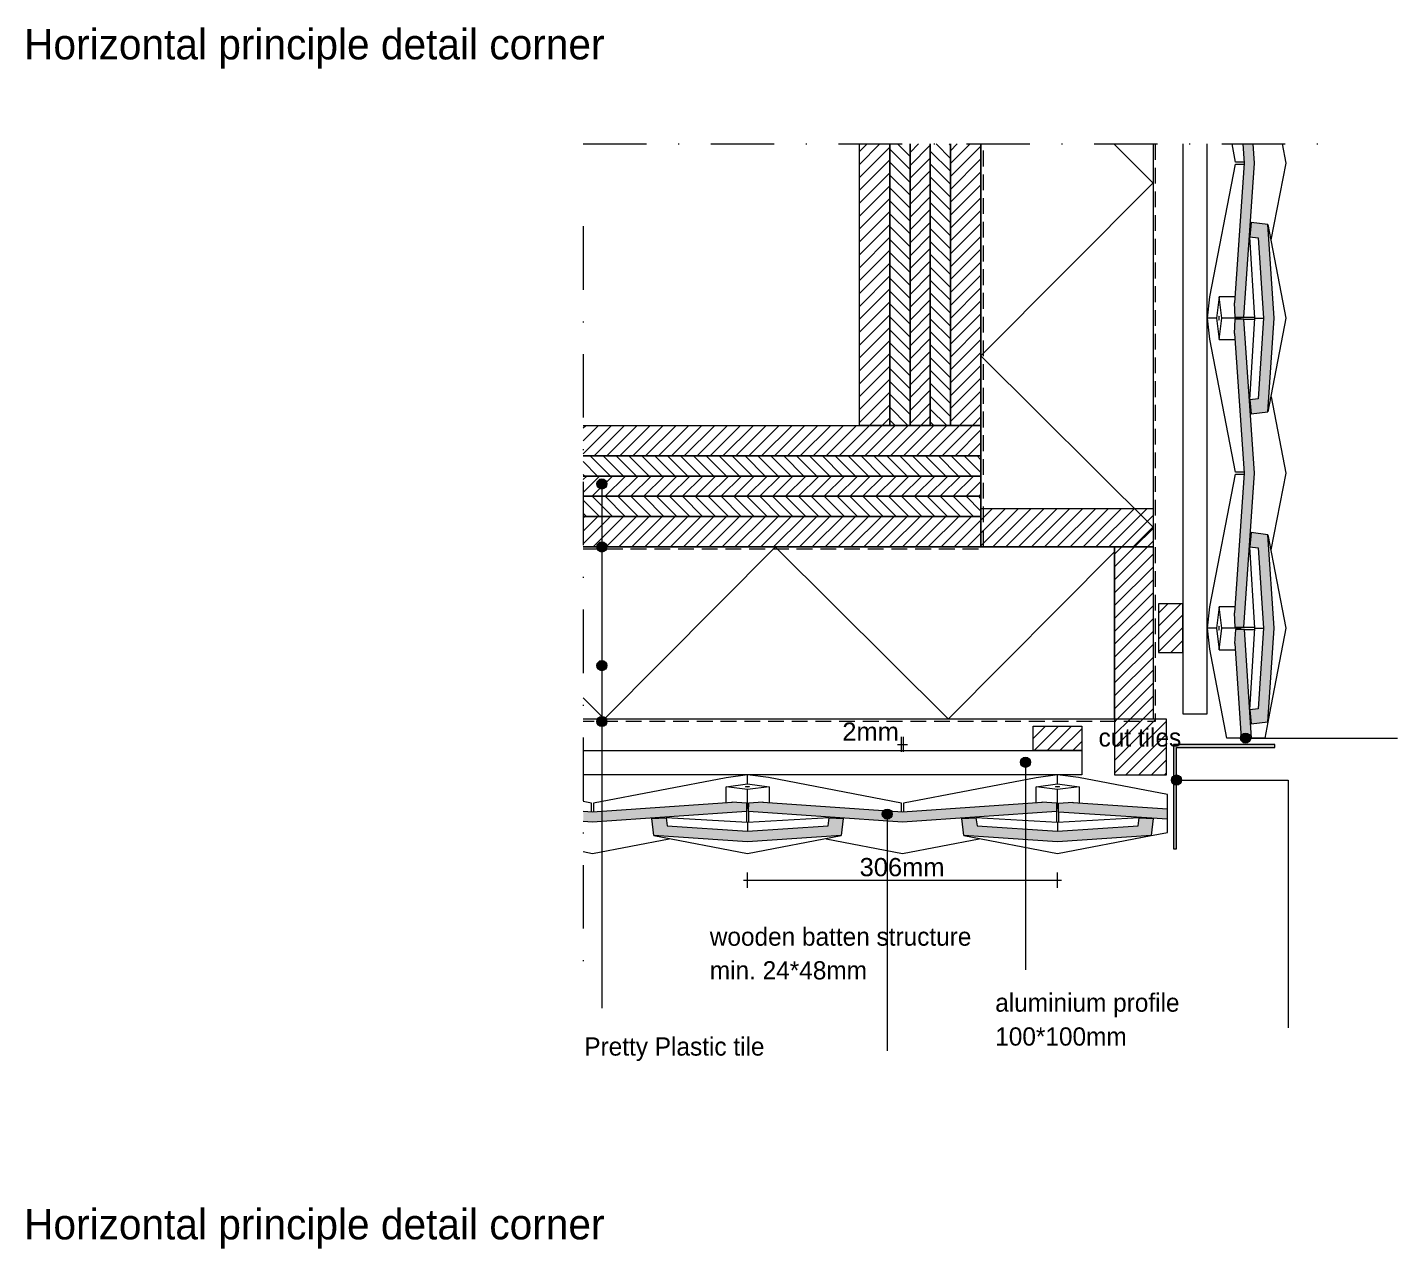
# Paper-space layout 'd-05 principle detail' of a CAD drawing. Header units: millimetres. Extents: x 14 to 195, y 11 to 272.
# Drawn here: x 18.4 to 153.7, y 151.3 to 271.8 of the extents above; entities that cross this region are included whole.
import ezdxf
from ezdxf.xclip import XClip

# ---------------------------------------------------------------- set-up
doc = ezdxf.new("R2010")
doc.units = ezdxf.units.MM
doc.header["$MEASUREMENT"] = 0
doc.header["$XCLIPFRAME"] = 0
doc.linetypes.add('B0302', pattern=[12.51, 6.26, -3.125, 0, -3.125])
doc.linetypes.add('B0701', pattern=[2.3412, 1.56, -0.7812])
for name, color, linetype in [('#01', 7, 'Continuous'), ('Dim - 1_50_100', 7, 'Continuous'), ('Info - 1_50_100', 7, 'Continuous'), ('Info - 1_5_10', 7, 'Continuous'), ('Info - Nederlands', 7, 'Continuous')]:
    doc.layers.add(name, color=color, linetype=linetype)
doc.styles.add('GENERATED_STYLE_3', font='Helvetica.ttc')
doc.styles.add('GENERATED_STYLE_4', font='')
doc.styles.get('GENERATED_STYLE_4').set_extended_font_data('Work Sans')
pattern_1 = [(45, (-468.6999, 560.8864), (-0.6363961, 0.6363961), [])]
pattern_2 = [(315, (-468.6999, 560.8864), (0.6363961, 0.6363961), [])]

# ---------------------------------------------------------------- blocks, each defined once
blk = doc.blocks.new('Drawing_3_2', base_point=(-468.7, 560.89))
at = {"layer": '#01', "linetype": 'Continuous', "lineweight": 0, "true_color": 0xe4e7e8}
for points in [[(137.55, 244.6), (137.52, 244.6), (137.61, 243.18), (138.49, 243.18), (139.54, 258.38), (139.41, 260.28), (138.37, 260.28), (138.5, 258.38)], [(139.19, 252.53), (139.09, 251.13), (139.9, 251.03), (140.43, 243.09), (139.9, 235.14), (139.09, 235.04), (139.19, 233.64), (140.85, 233.85), (141.47, 243.09), (140.85, 252.32)], [(138.5, 227.78), (137.55, 214), (137.52, 214), (137.61, 212.58), (138.49, 212.58), (139.54, 227.78), (138.49, 242.98), (137.61, 242.98), (137.52, 241.56), (137.55, 241.57)], [(139.19, 221.93), (139.09, 220.53), (139.9, 220.43), (140.43, 212.49), (139.9, 204.54), (139.09, 204.44), (139.19, 203.04), (140.85, 203.25), (141.47, 212.49), (140.85, 221.72)], [(137.57, 210.97), (137.59, 210.97), (138.21, 201.65), (139.25, 201.65), (138.54, 212.38), (137.67, 212.38)], [(74.19, 194.38), (73.26, 194.45), (73.26, 193.41), (74.19, 193.34), (89.39, 194.4), (89.39, 195.27), (87.97, 195.37), (87.98, 195.34)], [(104.79, 194.38), (91.01, 195.34), (91.01, 195.37), (89.6, 195.27), (89.59, 194.4), (104.79, 193.34), (119.99, 194.4), (119.99, 195.27), (118.57, 195.37), (118.58, 195.34)], [(121.61, 195.32), (120.19, 195.22), (120.19, 194.34), (130.93, 193.64), (130.93, 194.68), (121.61, 195.29)], [(80.04, 193.7), (80.25, 192.04), (89.49, 191.41), (98.73, 192.04), (98.94, 193.7), (97.54, 193.79), (97.44, 192.99), (89.49, 192.46), (81.54, 192.99), (81.44, 193.79)], [(110.64, 193.7), (110.85, 192.04), (120.09, 191.41), (129.33, 192.04), (129.54, 193.7), (128.14, 193.79), (128.04, 192.99), (120.09, 192.46), (112.14, 192.99), (112.04, 193.79)]]:
    blk.add_hatch(color=254, dxfattribs=at).paths.add_polyline_path(points)
at = {"layer": '#01', "linetype": 'Continuous', "lineweight": 0, "true_color": 0x000000}
for points in [[(74.61, 226.73), (74.65, 226.54), (74.76, 226.38), (74.92, 226.27), (75.11, 226.23), (75.3, 226.27), (75.46, 226.38), (75.57, 226.54), (75.61, 226.73), (75.57, 226.92), (75.46, 227.08), (75.3, 227.19), (75.11, 227.23), (74.92, 227.19), (74.76, 227.08), (74.65, 226.92)], [(74.61, 220.51), (74.65, 220.32), (74.76, 220.16), (74.92, 220.05), (75.11, 220.01), (75.3, 220.05), (75.46, 220.16), (75.57, 220.32), (75.61, 220.51), (75.57, 220.7), (75.46, 220.86), (75.3, 220.97), (75.11, 221.01), (74.92, 220.97), (74.76, 220.86), (74.65, 220.7)], [(74.61, 208.8), (74.65, 208.61), (74.76, 208.45), (74.92, 208.34), (75.11, 208.3), (75.3, 208.34), (75.46, 208.45), (75.57, 208.61), (75.61, 208.8), (75.57, 209), (75.46, 209.16), (75.3, 209.27), (75.11, 209.3), (74.92, 209.27), (74.76, 209.16), (74.65, 209)], [(74.61, 203.29), (74.65, 203.1), (74.76, 202.94), (74.92, 202.83), (75.11, 202.79), (75.3, 202.83), (75.46, 202.94), (75.57, 203.1), (75.61, 203.29), (75.57, 203.48), (75.46, 203.65), (75.3, 203.75), (75.11, 203.79), (74.92, 203.75), (74.76, 203.65), (74.65, 203.48)], [(138.16, 201.65), (138.19, 201.46), (138.3, 201.3), (138.47, 201.19), (138.66, 201.15), (138.85, 201.19), (139.01, 201.3), (139.12, 201.46), (139.16, 201.65), (139.12, 201.84), (139.01, 202.01), (138.85, 202.11), (138.66, 202.15), (138.47, 202.11), (138.3, 202.01), (138.19, 201.84)], [(116.42, 199.26), (116.46, 199.07), (116.57, 198.91), (116.73, 198.8), (116.92, 198.76), (117.12, 198.8), (117.28, 198.91), (117.39, 199.07), (117.42, 199.26), (117.39, 199.46), (117.28, 199.62), (117.12, 199.73), (116.92, 199.76), (116.73, 199.73), (116.57, 199.62), (116.46, 199.46)], [(131.33, 197.51), (131.36, 197.32), (131.47, 197.16), (131.63, 197.05), (131.83, 197.01), (132.02, 197.05), (132.18, 197.16), (132.29, 197.32), (132.33, 197.51), (132.29, 197.7), (132.18, 197.86), (132.02, 197.97), (131.83, 198.01), (131.63, 197.97), (131.47, 197.86), (131.36, 197.7)], [(102.78, 194.15), (102.81, 193.96), (102.92, 193.8), (103.08, 193.69), (103.28, 193.65), (103.47, 193.69), (103.63, 193.8), (103.74, 193.96), (103.78, 194.15), (103.74, 194.34), (103.63, 194.5), (103.47, 194.61), (103.28, 194.65), (103.08, 194.61), (102.92, 194.5), (102.81, 194.34)]]:
    blk.add_hatch(color=18, dxfattribs=at).paths.add_polyline_path(points)
at = {"layer": 'Info - 1_50_100', "linetype": 'Continuous', "lineweight": 0, "true_color": 0x000000}
h = blk.add_hatch(dxfattribs=at)
h.set_pattern_fill('310_Naaldhout__01__0002', color=18, style=0, pattern_type=2)
h.set_pattern_definition(pattern_1)
h.paths.add_polyline_path([(103.53, 260.28), (100.53, 260.28), (100.53, 232.51), (103.53, 232.51)])
h = blk.add_hatch(dxfattribs=at)
h.set_pattern_fill('310_Naaldhout__02__0002', color=18, style=0, pattern_type=2)
h.set_pattern_definition(pattern_2)
h.paths.add_polyline_path([(105.53, 260.28), (103.53, 260.28), (103.53, 232.51), (105.53, 232.51)])
h = blk.add_hatch(dxfattribs=at)
h.set_pattern_fill('310_Naaldhout__01__0002', color=18, style=0, pattern_type=2)
h.set_pattern_definition(pattern_1)
h.paths.add_polyline_path([(107.53, 260.28), (105.53, 260.28), (105.53, 232.51), (107.53, 232.51)])
h = blk.add_hatch(dxfattribs=at)
h.set_pattern_fill('310_Naaldhout__02__0002', color=18, style=0, pattern_type=2)
h.set_pattern_definition(pattern_2)
h.paths.add_polyline_path([(109.53, 260.28), (107.53, 260.28), (107.53, 232.51), (109.53, 232.51)])
h = blk.add_hatch(dxfattribs=at)
h.set_pattern_fill('310_Naaldhout__01__0002', color=18, style=0, pattern_type=2)
h.set_pattern_definition(pattern_1)
h.paths.add_polyline_path([(112.53, 260.28), (109.53, 260.28), (109.53, 232.51), (112.53, 232.51)])
h = blk.add_hatch(dxfattribs=at)
h.set_pattern_fill('415_Isolatie_ruit_0002', color=18, style=0, pattern_type=2)
h.set_pattern_definition([(45.15, (112.526, 273.293), (-16.97, 16.881), []), (135.15, (112.526, 273.293), (16.97, 17.06), [])])
h.paths.add_polyline_path([(129.53, 260.28), (112.53, 260.28), (112.53, 220.51), (129.53, 220.51)])
h = blk.add_hatch(dxfattribs=at)
h.set_pattern_fill('310_Naaldhout__01__0002', color=18, style=0, pattern_type=2)
h.set_pattern_definition(pattern_1)
h.paths.add_polyline_path([(112.53, 232.51), (73.26, 232.51), (73.26, 229.51), (112.53, 229.51)])
h = blk.add_hatch(dxfattribs=at)
h.set_pattern_fill('310_Naaldhout__02__0002', color=18, style=0, pattern_type=2)
h.set_pattern_definition(pattern_2)
h.paths.add_polyline_path([(112.53, 229.51), (73.26, 229.51), (73.26, 227.51), (112.53, 227.51)])
h = blk.add_hatch(dxfattribs=at)
h.set_pattern_fill('310_Naaldhout__01__0002', color=18, style=0, pattern_type=2)
h.set_pattern_definition(pattern_1)
h.paths.add_polyline_path([(112.53, 227.51), (73.26, 227.51), (73.26, 225.51), (112.53, 225.51)])
h = blk.add_hatch(dxfattribs=at)
h.set_pattern_fill('310_Naaldhout__02__0002', color=18, style=0, pattern_type=2)
h.set_pattern_definition(pattern_2)
h.paths.add_polyline_path([(112.53, 225.51), (73.26, 225.51), (73.26, 223.51), (112.53, 223.51)])
h = blk.add_hatch(dxfattribs=at)
h.set_pattern_fill('310_Naaldhout__01__0002', color=18, style=0, pattern_type=2)
h.set_pattern_definition(pattern_1)
h.paths.add_polyline_path([(112.53, 223.51), (73.26, 223.51), (73.26, 220.51), (112.53, 220.51)])
h = blk.add_hatch(dxfattribs=at)
h.set_pattern_fill('310_Naaldhout__01__0002', color=18, style=0, pattern_type=2)
h.set_pattern_definition(pattern_1)
h.paths.add_polyline_path([(112.53, 220.51), (129.53, 220.51), (129.53, 224.31), (112.53, 224.31)])
h = blk.add_hatch(dxfattribs=at)
h.set_pattern_fill('415_Isolatie_ruit_0002', color=18, style=0, pattern_type=2)
h.set_pattern_definition([(135.15, (75.343, 203.51), (16.881, 16.97), []), (225.15, (75.343, 203.51), (-17.06, 16.97), [])])
h.paths.add_polyline_path([(125.73, 220.51), (73.26, 220.51), (73.26, 203.51), (125.73, 203.51)])
h = blk.add_hatch(dxfattribs=at)
h.set_pattern_fill('310_Naaldhout__01__0002', color=18, style=0, pattern_type=2)
h.set_pattern_definition(pattern_1)
h.paths.add_polyline_path([(129.53, 203.51), (129.53, 220.51), (125.73, 220.51), (125.73, 203.51)])
blk.add_hatch(color=18, dxfattribs=at).paths.add_polyline_path([(131.83, 190.73), (131.83, 200.73), (141.53, 200.73), (141.53, 201.03), (131.53, 201.03), (131.53, 190.73)])
at = {"layer": 'Info - 1_5_10', "linetype": 'Continuous', "lineweight": 0, "true_color": 0x99a3a6}
h = blk.add_hatch(dxfattribs=at)
h.set_pattern_fill('310_Naaldhout__01__0002', color=253, style=0, pattern_type=2)
h.set_pattern_definition(pattern_1)
h.paths.add_polyline_path([(132.47, 214.89), (130.07, 214.89), (130.07, 210.09), (132.47, 210.09)])
h = blk.add_hatch(dxfattribs=at)
h.set_pattern_fill('310_Naaldhout__01__0002', color=253, style=0, pattern_type=2)
h.set_pattern_definition(pattern_1)
h.paths.add_polyline_path([(125.73, 203.51), (125.73, 198.01), (130.86, 198.01), (130.86, 203.51)])
h = blk.add_hatch(dxfattribs=at)
h.set_pattern_fill('310_Naaldhout__01__0002', color=253, style=0, pattern_type=2)
h.set_pattern_definition(pattern_1)
h.paths.add_polyline_path([(117.69, 200.41), (122.49, 200.41), (122.49, 202.81), (117.69, 202.81)])
at = {"layer": '#01', "color": 9, "linetype": 'Continuous', "lineweight": 0}
for p, q in [((137.66, 258.49), (137.32, 260.28)), ((142.25, 260.28), (142.62, 258.38)), ((138.5, 258.49), (137.66, 258.49)), ((142.62, 258.38), (141.16, 250.83)), ((135.14, 245.21), (137.66, 258.29)), ((137.66, 258.29), (138.51, 258.29)), ((140.85, 252.32), (142.63, 243.09)), ((139.57, 243.09), (139.09, 251.13)), ((134.88, 243.09), (135.14, 245.21)), ((136.04, 245.2), (135.77, 243.09)), ((137.59, 245.21), (136.04, 245.2)), ((136.3, 243.09), (136.04, 245.2)), ((135.14, 241.01), (134.88, 243.09)), ((135.77, 243.09), (134.88, 243.09)), ((135.77, 243.09), (136.04, 240.97)), ((136.02, 243.23), (136.01, 243.09)), ((136.01, 243.09), (136.02, 242.94)), ((136.04, 243.28), (136.02, 243.23)), ((136.02, 242.94), (136.04, 242.89)), ((136.06, 243.23), (136.04, 243.28)), ((136.04, 240.97), (136.3, 243.09)), ((136.04, 242.89), (136.06, 242.94)), ((136.06, 243.09), (136.06, 243.23)), ((136.06, 242.94), (136.06, 243.09)), ((138.15, 243.09), (136.3, 243.09)), ((138.13, 243.18), (138.15, 243.09)), ((138.15, 243.09), (138.13, 242.98)), ((138.49, 243.18), (139.57, 243.18)), ((138.49, 242.98), (139.57, 242.98)), ((139.09, 235.04), (139.57, 243.09)), ((139.57, 243.09), (140.43, 243.09)), ((142.63, 243.09), (140.85, 233.85)), ((137.66, 227.89), (135.14, 241.01)), ((136.04, 240.97), (137.59, 240.97)), ((141.17, 235.34), (142.62, 227.78)), ((135.14, 214.61), (137.66, 227.69)), ((138.5, 227.89), (137.66, 227.89)), ((137.66, 227.69), (138.51, 227.69)), ((142.62, 227.78), (141.16, 220.23)), ((75.11, 226.23), (75.11, 181.21)), ((139.57, 212.49), (139.09, 220.53)), ((140.85, 221.72), (142.63, 212.49)), ((75.11, 220.01), (75.11, 174.99)), ((134.88, 212.49), (135.14, 214.61)), ((136.04, 214.6), (135.77, 212.49)), ((137.62, 214.61), (136.04, 214.6)), ((136.3, 212.49), (136.04, 214.6)), ((135.14, 210.41), (134.88, 212.49)), ((135.77, 212.49), (134.88, 212.49)), ((135.77, 212.49), (136.04, 210.37)), ((136.02, 212.63), (136.01, 212.49)), ((136.01, 212.49), (136.02, 212.34)), ((136.04, 212.68), (136.02, 212.63)), ((136.06, 212.63), (136.04, 212.68)), ((136.04, 210.37), (136.3, 212.49)), ((136.06, 212.49), (136.06, 212.63)), ((138.15, 212.49), (136.3, 212.49)), ((138.13, 212.58), (138.15, 212.49)), ((138.15, 212.49), (138.13, 212.38)), ((138.49, 212.58), (139.57, 212.58)), ((139.09, 204.44), (139.57, 212.49)), ((139.57, 212.49), (140.43, 212.49)), ((142.63, 212.49), (140.85, 203.25)), ((136.02, 212.34), (136.04, 212.29)), ((136.04, 212.29), (136.06, 212.34)), ((138.54, 212.38), (139.55, 212.38)), ((136.82, 201.65), (135.14, 210.41)), ((136.04, 210.37), (137.63, 210.37)), ((75.11, 208.3), (75.11, 183.4)), ((141.15, 204.81), (140.54, 201.65)), ((75.11, 202.79), (75.11, 174.99)), ((138.21, 201.65), (136.82, 201.65)), ((140.54, 201.65), (138.21, 201.65)), ((139.16, 201.65), (153.66, 201.65)), ((87.37, 197.74), (74.29, 195.23)), ((89.49, 198.01), (87.37, 197.74)), ((91.56, 197.75), (89.49, 198.01)), ((89.49, 197.12), (89.49, 198.01)), ((104.69, 195.23), (91.56, 197.75)), ((117.97, 197.74), (104.89, 195.23)), ((116.92, 198.76), (116.92, 178.79)), ((120.09, 198.01), (117.97, 197.74)), ((122.16, 197.75), (120.09, 198.01)), ((120.09, 197.12), (120.09, 198.01)), ((130.93, 196.07), (122.16, 197.75)), ((87.37, 196.85), (89.49, 197.12)), ((87.37, 195.3), (87.37, 196.85)), ((89.49, 196.58), (87.37, 196.85)), ((89.29, 196.85), (89.35, 196.87)), ((89.35, 196.83), (89.29, 196.85)), ((89.35, 196.87), (89.49, 196.88)), ((89.49, 196.82), (89.35, 196.83)), ((89.49, 197.12), (91.61, 196.85)), ((89.49, 196.88), (89.63, 196.87)), ((91.61, 196.85), (89.49, 196.58)), ((89.63, 196.83), (89.49, 196.82)), ((89.49, 194.74), (89.49, 196.58)), ((89.63, 196.87), (89.69, 196.85)), ((89.69, 196.85), (89.63, 196.83)), ((91.61, 196.85), (91.61, 195.3)), ((117.97, 196.85), (120.09, 197.12)), ((117.97, 195.27), (117.97, 196.85)), ((120.09, 196.58), (117.97, 196.85)), ((119.89, 196.85), (119.95, 196.87)), ((119.95, 196.83), (119.89, 196.85)), ((119.95, 196.87), (120.09, 196.88)), ((120.09, 196.82), (119.95, 196.83)), ((120.09, 197.12), (122.21, 196.85)), ((120.09, 196.88), (120.23, 196.87)), ((122.21, 196.85), (120.09, 196.58)), ((120.09, 194.74), (120.09, 196.58)), ((120.23, 196.87), (120.29, 196.85)), ((120.29, 196.85), (120.23, 196.83)), ((122.21, 196.85), (122.21, 195.25)), ((74.09, 195.23), (73.26, 195.39)), ((74.09, 194.39), (74.09, 195.23)), ((74.29, 195.23), (74.29, 194.38)), ((104.69, 194.39), (104.69, 195.23)), ((104.89, 195.23), (104.89, 194.38)), ((130.93, 194.68), (130.93, 196.07)), ((89.49, 193.31), (81.44, 193.79)), ((89.39, 194.76), (89.49, 194.74)), ((89.39, 194.4), (89.39, 193.32)), ((89.49, 194.74), (89.59, 194.76)), ((97.54, 193.79), (89.49, 193.31)), ((89.59, 194.4), (89.59, 193.32)), ((103.28, 193.65), (103.28, 170.78)), ((120.09, 193.31), (112.04, 193.79)), ((119.99, 194.76), (120.09, 194.74)), ((119.99, 194.4), (119.99, 193.32)), ((120.09, 194.74), (120.19, 194.76)), ((128.14, 193.79), (120.09, 193.31)), ((120.2, 194.35), (120.2, 193.33)), ((130.93, 192.34), (130.93, 194.68)), ((89.49, 193.31), (89.49, 192.46)), ((120.09, 193.31), (120.09, 192.46)), ((127.76, 191.73), (130.93, 192.34)), ((74.19, 190.27), (81.75, 191.72)), ((80.25, 192.04), (89.49, 190.25)), ((89.49, 190.25), (98.73, 192.04)), ((97.24, 191.72), (104.79, 190.27)), ((104.79, 190.27), (112.35, 191.72)), ((110.85, 192.04), (120.09, 190.25)), ((120.09, 190.25), (129.33, 192.04)), ((73.26, 190.45), (74.19, 190.27))]:
    blk.add_line(p, q, dxfattribs=at)
at = {"layer": '#01', "color": 2, "linetype": 'Continuous', "lineweight": 0}
for p, q in [((138.37, 260.28), (138.5, 258.38)), ((139.54, 258.38), (139.41, 260.28)), ((138.5, 258.38), (137.55, 244.6)), ((138.49, 243.18), (139.54, 258.38)), ((139.19, 252.53), (139.09, 251.13)), ((140.85, 252.32), (139.19, 252.53)), ((141.47, 243.09), (140.85, 252.32)), ((139.09, 251.13), (139.9, 251.03)), ((139.9, 251.03), (140.43, 243.09)), ((137.55, 244.6), (137.52, 244.6)), ((137.52, 244.6), (137.61, 243.18)), ((137.61, 242.98), (137.52, 241.56)), ((137.61, 243.18), (138.49, 243.18)), ((138.49, 242.98), (137.61, 242.98)), ((139.54, 227.78), (138.49, 242.98)), ((140.43, 243.09), (139.9, 235.14)), ((140.85, 233.85), (141.47, 243.09)), ((137.52, 241.56), (137.55, 241.57)), ((137.55, 241.57), (138.5, 227.78)), ((139.9, 235.14), (139.09, 235.04)), ((139.09, 235.04), (139.19, 233.64)), ((139.19, 233.64), (140.85, 233.85)), ((138.5, 227.78), (137.55, 214)), ((138.49, 212.58), (139.54, 227.78)), ((139.19, 221.93), (139.09, 220.53)), ((140.85, 221.72), (139.19, 221.93)), ((139.09, 220.53), (139.9, 220.43)), ((141.47, 212.49), (140.85, 221.72)), ((139.9, 220.43), (140.43, 212.49)), ((137.55, 214), (137.52, 214)), ((137.52, 214), (137.61, 212.58)), ((137.67, 212.38), (137.57, 210.97)), ((137.61, 212.58), (138.49, 212.58)), ((138.54, 212.38), (137.67, 212.38)), ((139.25, 201.65), (138.54, 212.38)), ((140.43, 212.49), (139.9, 204.54)), ((140.85, 203.25), (141.47, 212.49)), ((137.57, 210.97), (137.59, 210.97)), ((137.59, 210.97), (138.21, 201.65)), ((139.9, 204.54), (139.09, 204.44)), ((139.09, 204.44), (139.19, 203.04)), ((139.19, 203.04), (140.85, 203.25)), ((74.19, 194.38), (87.98, 195.34)), ((87.98, 195.34), (87.97, 195.37)), ((87.97, 195.37), (89.39, 195.27)), ((89.39, 195.27), (89.39, 194.4)), ((89.59, 194.4), (89.6, 195.27)), ((89.6, 195.27), (91.01, 195.37)), ((91.01, 195.37), (91.01, 195.34)), ((91.01, 195.34), (104.79, 194.38)), ((104.79, 194.38), (118.58, 195.34)), ((118.58, 195.34), (118.57, 195.37)), ((118.57, 195.37), (119.99, 195.27)), ((119.99, 195.27), (119.99, 194.4)), ((120.19, 195.22), (121.61, 195.32)), ((120.19, 194.34), (120.19, 195.22)), ((121.61, 195.32), (121.61, 195.29)), ((121.61, 195.29), (130.93, 194.68)), ((73.26, 194.45), (74.19, 194.38)), ((89.39, 194.4), (74.19, 193.34)), ((80.04, 193.7), (81.44, 193.79)), ((80.25, 192.04), (80.04, 193.7)), ((81.44, 193.79), (81.54, 192.99)), ((104.79, 193.34), (89.59, 194.4)), ((97.44, 192.99), (97.54, 193.79)), ((97.54, 193.79), (98.94, 193.7)), ((98.94, 193.7), (98.73, 192.04)), ((119.99, 194.4), (104.79, 193.34)), ((110.64, 193.7), (112.04, 193.79)), ((110.85, 192.04), (110.64, 193.7)), ((112.04, 193.79), (112.14, 192.99)), ((130.93, 193.64), (120.19, 194.34)), ((128.04, 192.99), (128.14, 193.79)), ((128.14, 193.79), (129.54, 193.7)), ((129.54, 193.7), (129.33, 192.04)), ((74.19, 193.34), (73.26, 193.41)), ((81.54, 192.99), (89.49, 192.46)), ((89.49, 192.46), (97.44, 192.99)), ((112.14, 192.99), (120.09, 192.46)), ((120.09, 192.46), (128.04, 192.99)), ((89.49, 191.41), (80.25, 192.04)), ((98.73, 192.04), (89.49, 191.41)), ((120.09, 191.41), (110.85, 192.04)), ((129.33, 192.04), (120.09, 191.41))]:
    blk.add_line(p, q, dxfattribs=at)
at = {"layer": '#01', "color": 2, "linetype": 'B0701', "lineweight": 0, "flags": 128}
for points in [[(129.73, 260.28), (129.73, 203.29), (73.26, 203.29)], [(73.26, 220.31), (112.77, 220.31), (112.77, 260.28)]]:
    blk.add_lwpolyline(points, dxfattribs=at)
at = {"layer": '#01', "color": 9, "linetype": 'Continuous', "lineweight": 0, "flags": 128}
blk.add_lwpolyline([(132.33, 197.51), (142.87, 197.51), (142.87, 173.07)], dxfattribs=at)
at = {"layer": '#01', "color": 1, "linetype": 'Continuous', "lineweight": 0}
for centre in [(75.11, 226.73), (75.11, 220.51), (75.11, 208.8), (75.11, 203.29), (138.66, 201.65), (116.92, 199.26), (131.83, 197.51), (103.28, 194.15)]:
    blk.add_circle(centre, 0.5, dxfattribs=at)
at = {"layer": 'Dim - 1_50_100', "color": 1, "linetype": 'Continuous', "lineweight": 0}
for p, q in [((104.69, 200.28), (104.69, 201.78)), ((104.89, 200.28), (104.89, 201.78)), ((104.29, 201.03), (104.69, 201.03)), ((104.69, 201.03), (104.89, 201.03)), ((104.89, 201.03), (105.29, 201.03)), ((89.49, 186.88), (89.49, 188.38)), ((120.09, 186.88), (120.09, 188.38)), ((89.09, 187.63), (89.49, 187.63)), ((89.49, 187.63), (120.09, 187.63)), ((120.09, 187.63), (120.49, 187.63))]:
    blk.add_line(p, q, dxfattribs=at)
at = {"layer": 'Info - 1_50_100', "color": 9, "linetype": 'Continuous', "lineweight": 0, "flags": 128}
for points in [[(103.53, 260.28), (103.53, 232.51), (100.53, 232.51), (100.53, 260.28)], [(105.53, 260.28), (105.53, 232.51), (103.53, 232.51), (103.53, 260.28)], [(107.53, 260.28), (107.53, 232.51), (105.53, 232.51), (105.53, 260.28)], [(109.53, 260.28), (109.53, 232.51), (107.53, 232.51), (107.53, 260.28)], [(112.53, 260.28), (112.53, 232.51), (109.53, 232.51), (109.53, 260.28)], [(132.47, 260.28), (132.47, 204.03), (134.87, 204.03), (134.87, 260.28)], [(73.26, 232.51), (112.53, 232.51), (112.53, 229.51), (73.26, 229.51)], [(73.26, 229.51), (112.53, 229.51), (112.53, 227.51), (73.26, 227.51)], [(73.26, 227.51), (112.53, 227.51), (112.53, 225.51), (73.26, 225.51)], [(73.26, 225.51), (112.53, 225.51), (112.53, 223.51), (73.26, 223.51)], [(73.26, 223.51), (112.53, 223.51), (112.53, 220.51), (73.26, 220.51)], [(73.26, 200.41), (122.49, 200.41), (122.49, 198.01), (73.26, 198.01)]]:
    blk.add_lwpolyline(points, dxfattribs=at)
at = {"layer": 'Info - 1_50_100', "color": 1, "linetype": 'Continuous', "lineweight": 0, "flags": 128}
for points in [[(129.53, 260.28), (129.53, 220.51), (112.53, 220.51), (112.53, 260.28)], [(73.26, 220.51), (125.73, 220.51), (125.73, 203.51), (73.26, 203.51)]]:
    blk.add_lwpolyline(points, dxfattribs=at)
at = {"layer": 'Info - 1_50_100', "color": 4, "linetype": 'Continuous', "lineweight": 0, "flags": 128}
blk.add_lwpolyline([(73.26, 232.51), (112.53, 232.51), (112.53, 220.51), (73.26, 220.51)], dxfattribs=at)
at = {"layer": 'Info - 1_50_100', "color": 2, "linetype": 'Continuous', "lineweight": 0, "flags": 128}
for points in [[(112.53, 220.51), (112.53, 224.31), (129.53, 224.31), (129.53, 220.51)], [(129.53, 203.51), (125.73, 203.51), (125.73, 220.51), (129.53, 220.51)]]:
    blk.add_lwpolyline(points, close=True, dxfattribs=at)
at = {"layer": 'Info - 1_50_100', "color": 9, "linetype": 'Continuous', "lineweight": 0, "flags": 128}
blk.add_lwpolyline([(131.83, 190.73), (131.83, 200.73), (141.53, 200.73), (141.53, 201.03), (131.53, 201.03), (131.53, 190.73)], close=True, dxfattribs=at)
at = {"layer": 'Info - 1_5_10', "color": 4, "linetype": 'Continuous', "lineweight": 0, "flags": 128}
for points in [[(132.47, 214.89), (130.07, 214.89), (130.07, 210.09), (132.47, 210.09)], [(125.73, 203.51), (125.73, 198.01), (130.86, 198.01), (130.86, 203.51)], [(117.69, 200.41), (117.69, 202.81), (122.49, 202.81), (122.49, 200.41)]]:
    blk.add_lwpolyline(points, close=True, dxfattribs=at)
at = {"layer": 'Dim - 1_50_100', "color": 2, "linetype": 'Continuous', "lineweight": 0, "char_height": 1.8, "attachment_point": 7, "style": 'GENERATED_STYLE_3'}
for s, insert, width in [('\\A1;{\\pql;\\fHelvetica|b0|i0|c0|p0;\\W1.000000;2mm}', (98.84, 201.39), 5.6469), ('\\A1;{\\pql;\\fHelvetica|b0|i0|c0|p0;\\W1.000000;306mm}', (100.55, 187.99), 8.4735)]:
    blk.add_mtext(s, dxfattribs=dict(at, insert=insert, width=width))
at = {"layer": 'Info - Nederlands', "color": 2, "linetype": 'Continuous', "lineweight": 0, "char_height": 1.8, "attachment_point": 4, "style": 'GENERATED_STYLE_4'}
for s, insert in [('\\A1;{\\pql;\\fWork Sans|b0|i0|c0|p0;\\W1.000000;cut tiles}', (124.14, 201.7)), ('\\A1;{\\pql;\\fWork Sans|b0|i0|c0|p0;\\W1.000000;Pretty Plastic tile}', (73.37, 170.94))]:
    blk.add_mtext(s, dxfattribs=dict(at, insert=insert))
for s, insert, line_spacing_factor in [('\\A1;{\\pql;\\fWork Sans|b0|i0|c0|p0;\\W1.000000;wall\\P\\pql;\\fWork Sans|b0|i0|c0|p0;\\W1.000000;vapour barrier\\P\\pql;\\fWork Sans|b0|i0|c0|p0;\\C9;\\H1.000060x;\\W1.000000;insulation\\P\\pql;\\fWork Sans|b0|i0|c0|p0;\\C2;\\H0.999940x;\\W1.000000;waterproof membrane}', (45.18, 178.07), 1.064799), ('\\A1;{\\pql;\\fWork Sans|b0|i0|c0|p0;\\W1.000000;wooden batten structure\\P\\pql;\\fWork Sans|b0|i0|c0|p0;\\W1.000000;min. 24*48mm}', (85.76, 180.38), 1.110307), ('\\A1;{\\pql;\\fWork Sans|b0|i0|c0|p0;\\W1.000000;aluminium profile\\P\\pql;\\fWork Sans|b0|i0|c0|p0;\\W1.000000;100*100mm}', (113.94, 173.86), 1.115522)]:
    blk.add_mtext(s, dxfattribs=dict(at, insert=insert, line_spacing_factor=line_spacing_factor))

psp = doc.layouts.new('d-05 principle detail')

# ---------------------------------------------------------------- linework, layer by layer
at = {"layer": '#01', "color": 2, "linetype": 'B0302', "lineweight": 0}
for p, q in [((73.26, 260.28), (148.69, 260.28)), ((73.26, 252.16), (73.26, 177.16))]:
    psp.add_line(p, q, dxfattribs=at)

# ---------------------------------------------------------------- block references
at = {"color": 4, "linetype": 'Continuous', "lineweight": 0}
ref = psp.add_blockref('Drawing_3_2', (-468.7, 560.89), dxfattribs=at)
XClip(ref).set_block_clipping_path([(73.261428514, 149.016490965), (189.3857571239, 260.2781041609)])

# ---------------------------------------------------------------- texts
at = {"layer": 'Info - 1_5_10', "color": 9, "linetype": 'Continuous', "lineweight": 0, "insert": (18.06, 267.72), "char_height": 3, "attachment_point": 7, "style": 'GENERATED_STYLE_4'}
psp.add_mtext('\\A1;{\\pql;\\fWork Sans|b0|i0|c0|p0;\\W1.000000;Horizontal principle detail corner}', dxfattribs=at)
at = {"layer": 'Info - 1_5_10', "color": 2, "linetype": 'Continuous', "lineweight": 0, "insert": (18.06, 151.27), "char_height": 3, "attachment_point": 7, "style": 'GENERATED_STYLE_4'}
psp.add_mtext('\\A1;{\\pql;\\fWork Sans|b0|i0|c0|p0;\\W1.000000;Horizontal principle detail corner}', dxfattribs=at)

doc.saveas('drawing.dxf')
